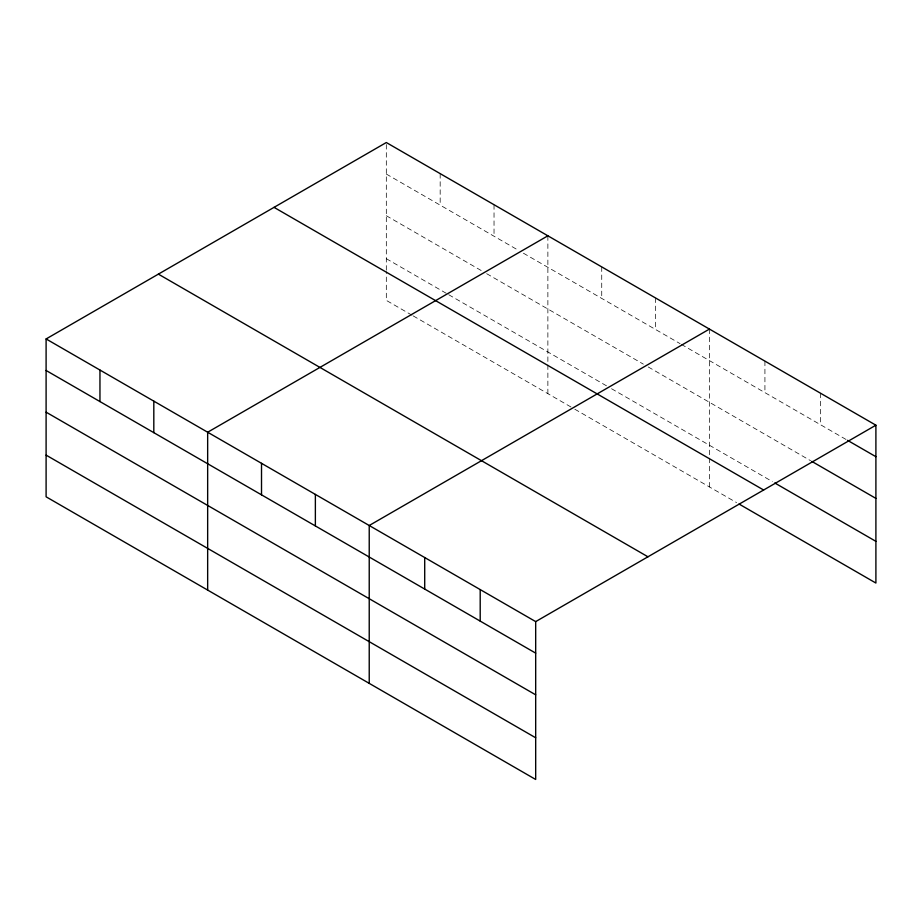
<?xml version="1.0" encoding="UTF-8"?>
<svg xmlns="http://www.w3.org/2000/svg" width="922" height="922" viewBox="0 0 922 922"><rect width="100%" height="100%" fill="white"/><g stroke="black" fill="none" stroke-linecap="round" stroke-linejoin="round"><path stroke-width="0.69" stroke-dasharray="4.61 3.46" d="M386.318 270.192L386.318 142.53M386.318 174.051L518.51 250.369M523.396 253.193L680.067 343.641M681.289 344.355L846.304 439.621M386.318 215.736L481.791 270.861M486.678 273.684L643.349 364.132M648.247 366.968L810.553 460.666M386.318 258.69L447.516 294.026M448.737 294.729L606.63 385.892M611.528 388.715L772.325 481.561M412.019 315.232L386.318 300.388L386.318 271.633M413.24 315.935L573.588 408.504M574.809 409.207L736.574 502.605M820.419 393.152L820.419 424.673M764.926 361.124L764.926 392.634M709.444 329.085L709.444 456.747M709.444 458.188L709.444 486.943M655.588 297.99L655.588 329.511M601.732 266.907L601.732 298.417M547.875 235.813L547.875 363.475M547.875 364.916L547.875 393.659M494.031 204.719L494.031 236.228M440.174 173.624L440.174 205.145"/><path stroke-width="1.38" d="M46.1 338.95L535.682 621.612L535.682 779.47L46.1 496.808L46.1 338.95L386.318 142.53L875.9 425.192L875.9 583.05L739.029 504.023M547.875 235.813L207.657 432.234L207.657 590.092M709.444 329.085L369.226 525.505L369.226 683.363M535.682 621.612L875.9 425.192M847.537 440.336L875.9 456.701M811.786 461.38L875.9 498.399M774.791 482.978L875.9 541.352M274.041 207.358L763.623 490.008M158.377 274.134L647.959 556.796M46.1 370.471L535.682 653.133M46.1 412.169L535.682 694.819M46.1 455.122L535.682 737.773M480.201 589.573L480.201 621.094M424.708 557.545L424.708 589.066M315.37 494.423L315.37 525.932M261.514 463.328L261.514 494.837M153.813 401.139L153.813 432.66M99.956 370.045L99.956 401.566"/></g></svg>
